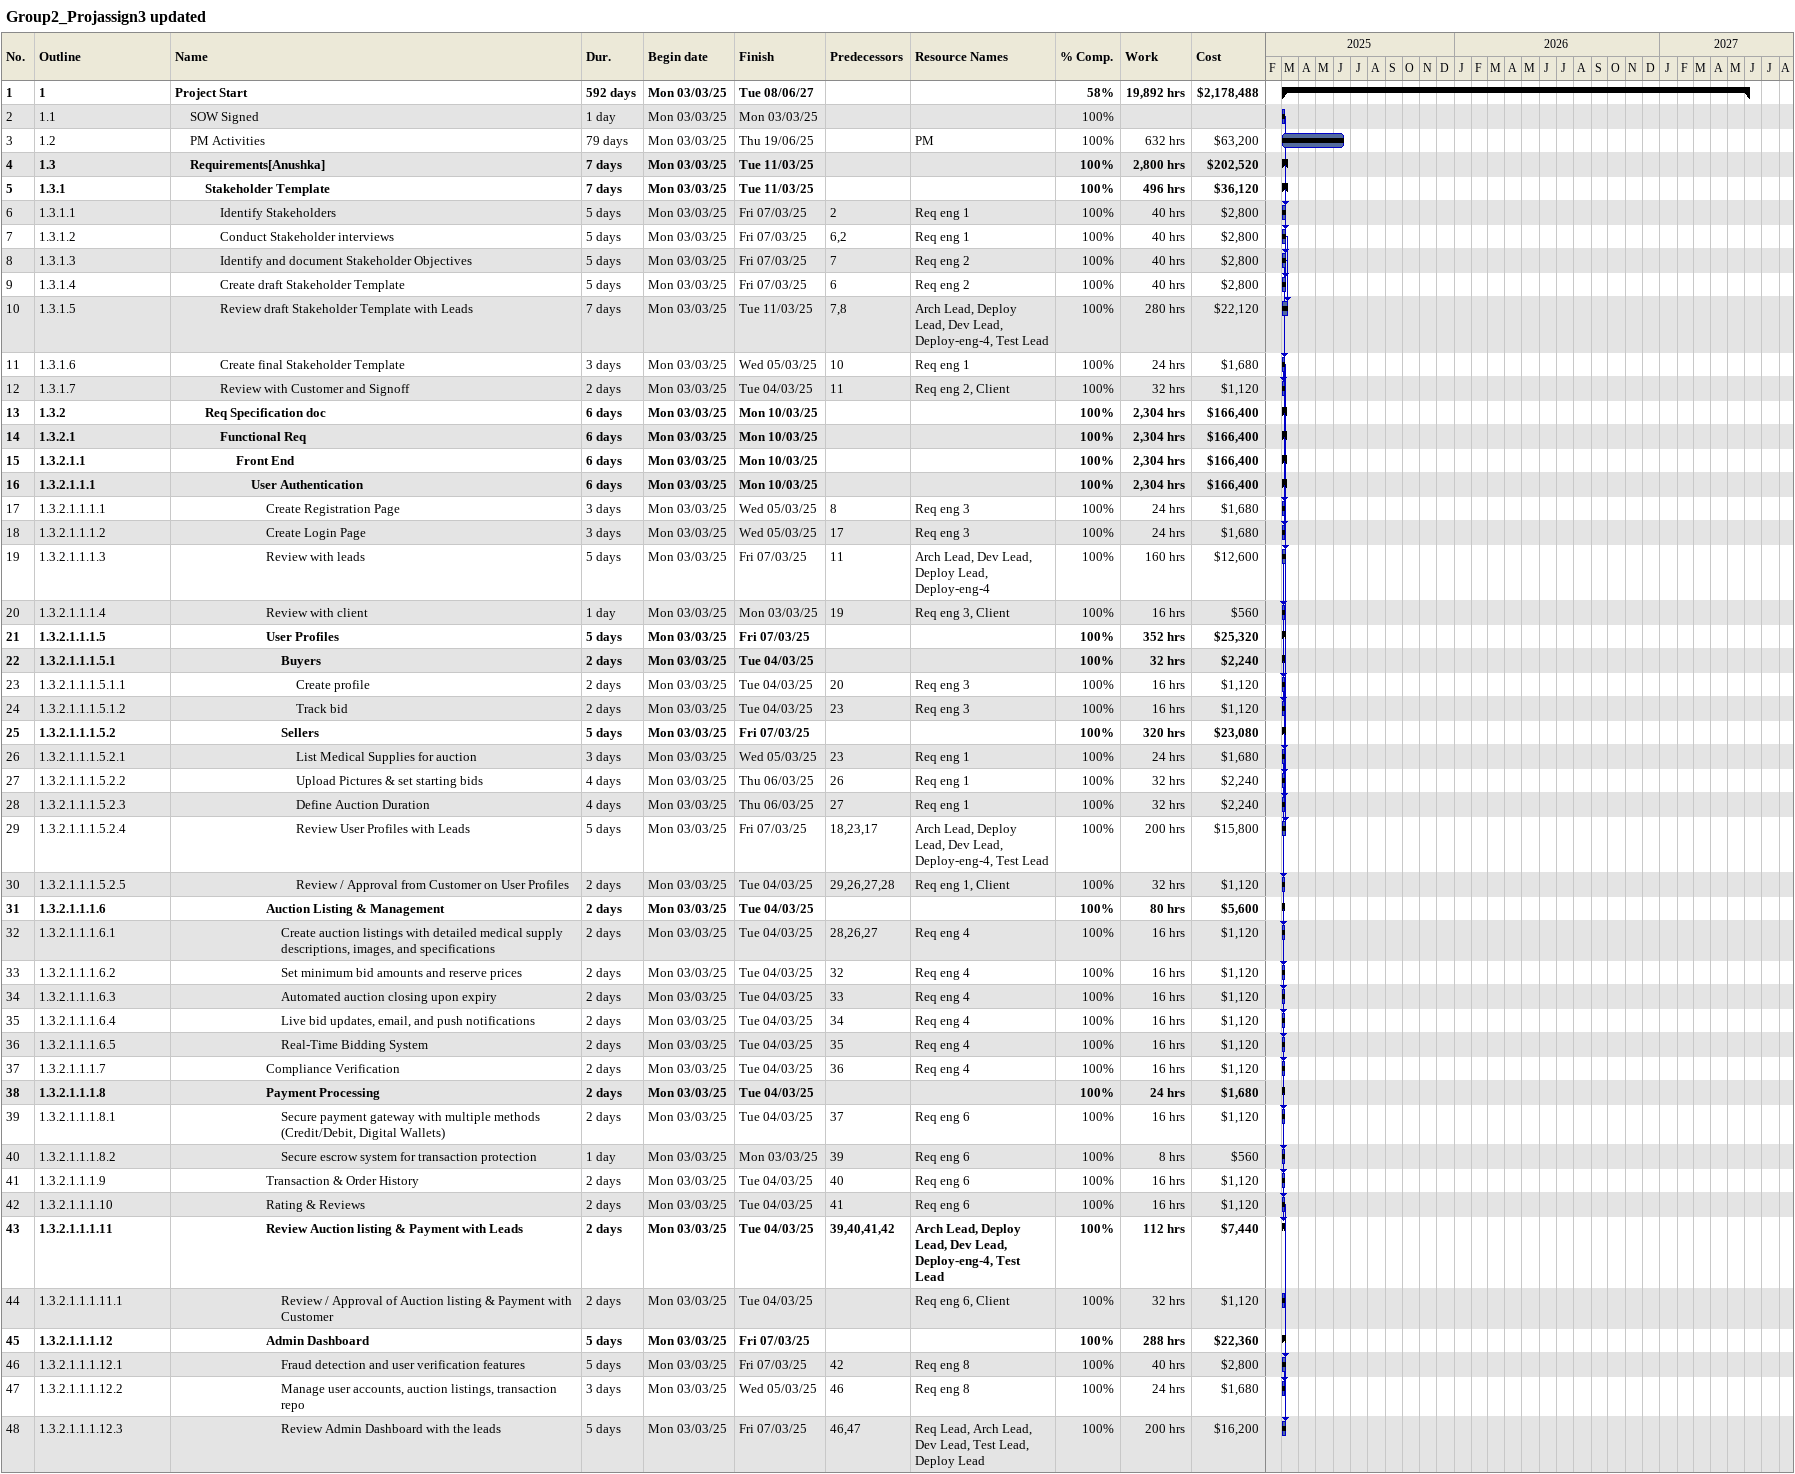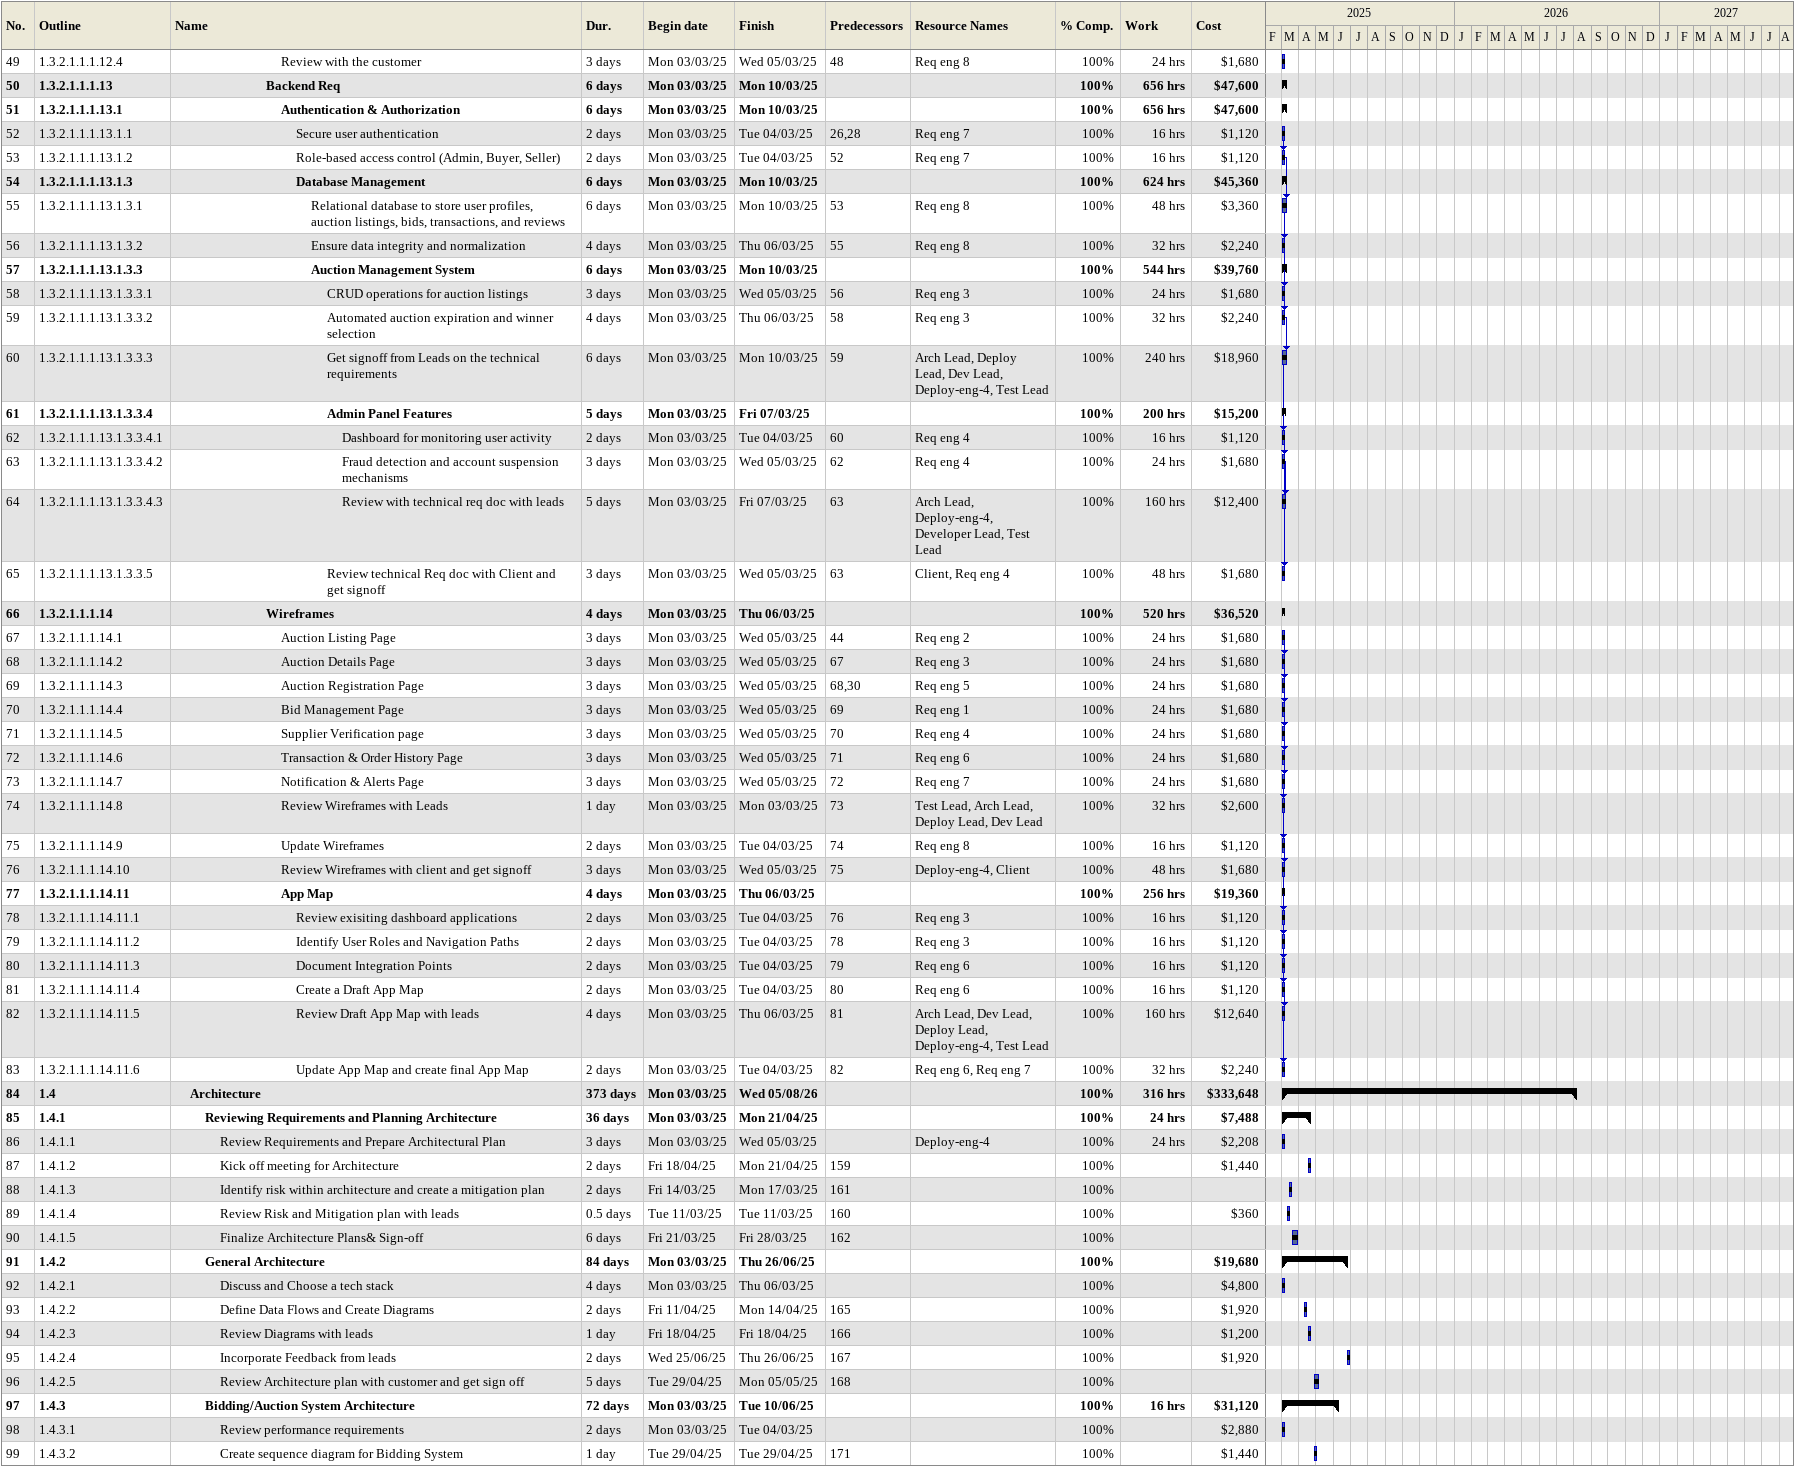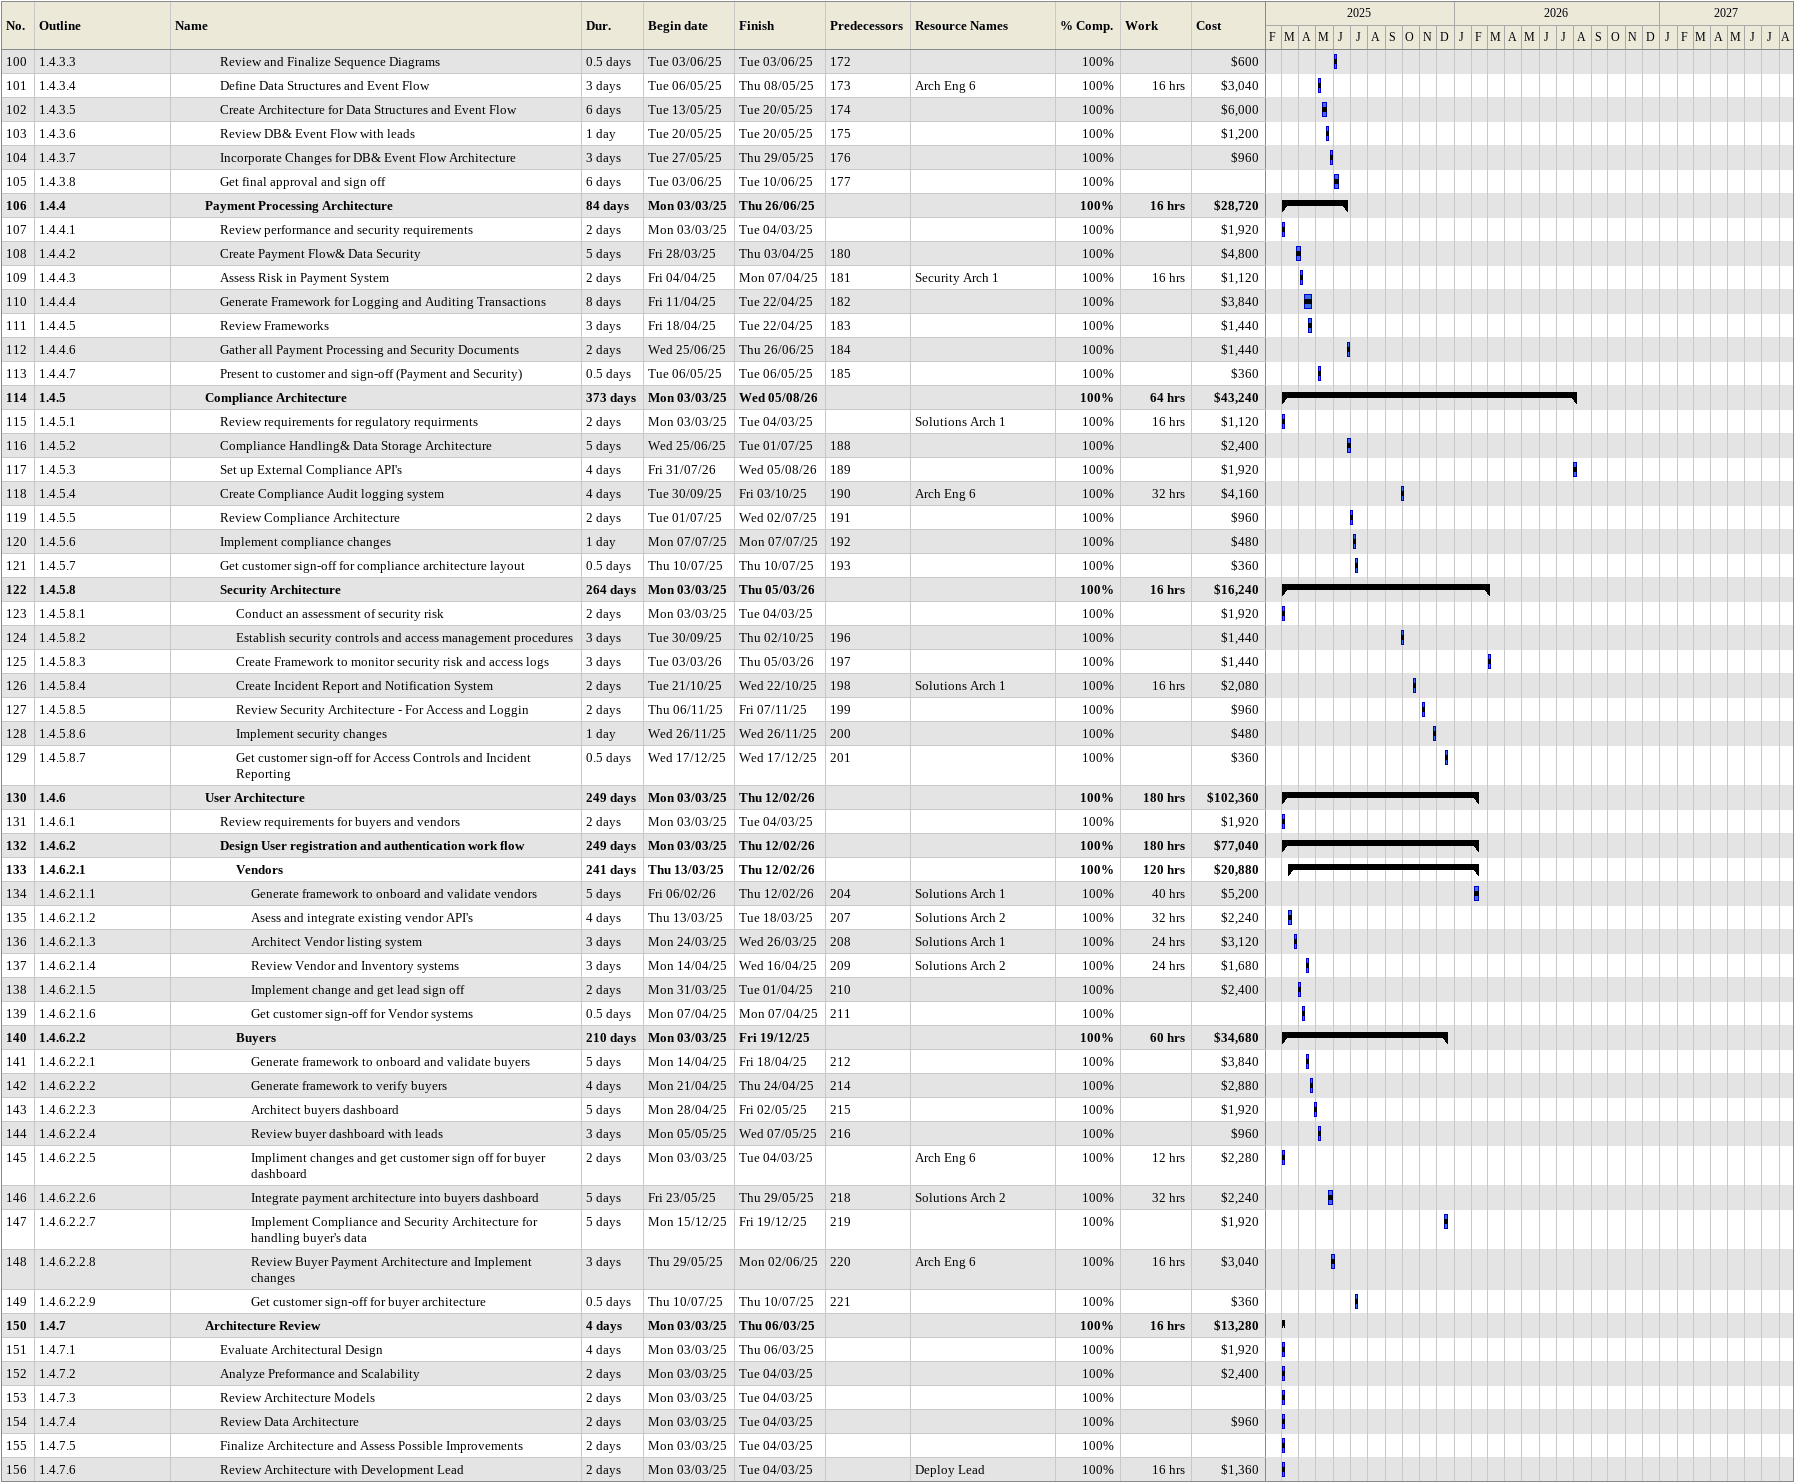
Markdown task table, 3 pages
Group2_Projassign3 updated

| ID | WBS | Task | Duration | Start | Finish | Predecessors | Resources | % complete | Work (h) | Cost ($) |
|---|---|---|---|---|---|---|---|---|---|---|
| 1 | 1 | **Project Start** | 592d | 2025-03-03 | 2027-06-08 |  |  | 58 | 19892 | 2178488 |
| 2 | 1.1 | SOW Signed | 1d | 2025-03-03 | 2025-03-03 |  |  | 100 |  |  |
| 3 | 1.2 | PM Activities | 79d | 2025-03-03 | 2025-06-19 |  | PM | 100 | 632 | 63200 |
| 4 | 1.3 | **Requirements[Anushka]** | 7d | 2025-03-03 | 2025-03-11 |  |  | 100 | 2800 | 202520 |
| 5 | 1.3.1 | **Stakeholder Template** | 7d | 2025-03-03 | 2025-03-11 |  |  | 100 | 496 | 36120 |
| 6 | 1.3.1.1 | Identify Stakeholders | 5d | 2025-03-03 | 2025-03-07 | 2 | Req eng 1 | 100 | 40 | 2800 |
| 7 | 1.3.1.2 | Conduct Stakeholder interviews | 5d | 2025-03-03 | 2025-03-07 | 6, 2 | Req eng 1 | 100 | 40 | 2800 |
| 8 | 1.3.1.3 | Identify and document Stakeholder Objectives | 5d | 2025-03-03 | 2025-03-07 | 7 | Req eng 2 | 100 | 40 | 2800 |
| 9 | 1.3.1.4 | Create draft Stakeholder Template | 5d | 2025-03-03 | 2025-03-07 | 6 | Req eng 2 | 100 | 40 | 2800 |
| 10 | 1.3.1.5 | Review draft Stakeholder Template with Leads | 7d | 2025-03-03 | 2025-03-11 | 7, 8 | Arch Lead, Deploy Lead, Dev Lead, Deploy-eng-4, Test Lead | 100 | 280 | 22120 |
| 11 | 1.3.1.6 | Create final Stakeholder Template | 3d | 2025-03-03 | 2025-03-05 | 10 | Req eng 1 | 100 | 24 | 1680 |
| 12 | 1.3.1.7 | Review with Customer and Signoff | 2d | 2025-03-03 | 2025-03-04 | 11 | Req eng 2, Client | 100 | 32 | 1120 |
| 13 | 1.3.2 | **Req Specification doc** | 6d | 2025-03-03 | 2025-03-10 |  |  | 100 | 2304 | 166400 |
| 14 | 1.3.2.1 | **Functional Req** | 6d | 2025-03-03 | 2025-03-10 |  |  | 100 | 2304 | 166400 |
| 15 | 1.3.2.1.1 | **Front End** | 6d | 2025-03-03 | 2025-03-10 |  |  | 100 | 2304 | 166400 |
| 16 | 1.3.2.1.1.1 | **User Authentication** | 6d | 2025-03-03 | 2025-03-10 |  |  | 100 | 2304 | 166400 |
| 17 | 1.3.2.1.1.1.1 | Create Registration Page | 3d | 2025-03-03 | 2025-03-05 | 8 | Req eng 3 | 100 | 24 | 1680 |
| 18 | 1.3.2.1.1.1.2 | Create Login Page | 3d | 2025-03-03 | 2025-03-05 | 17 | Req eng 3 | 100 | 24 | 1680 |
| 19 | 1.3.2.1.1.1.3 | Review with leads | 5d | 2025-03-03 | 2025-03-07 | 11 | Arch Lead, Dev Lead, Deploy Lead, Deploy-eng-4 | 100 | 160 | 12600 |
| 20 | 1.3.2.1.1.1.4 | Review with client | 1d | 2025-03-03 | 2025-03-03 | 19 | Req eng 3, Client | 100 | 16 | 560 |
| 21 | 1.3.2.1.1.1.5 | **User Profiles** | 5d | 2025-03-03 | 2025-03-07 |  |  | 100 | 352 | 25320 |
| 22 | 1.3.2.1.1.1.5.1 | **Buyers** | 2d | 2025-03-03 | 2025-03-04 |  |  | 100 | 32 | 2240 |
| 23 | 1.3.2.1.1.1.5.1.1 | Create profile | 2d | 2025-03-03 | 2025-03-04 | 20 | Req eng 3 | 100 | 16 | 1120 |
| 24 | 1.3.2.1.1.1.5.1.2 | Track bid | 2d | 2025-03-03 | 2025-03-04 | 23 | Req eng 3 | 100 | 16 | 1120 |
| 25 | 1.3.2.1.1.1.5.2 | **Sellers** | 5d | 2025-03-03 | 2025-03-07 |  |  | 100 | 320 | 23080 |
| 26 | 1.3.2.1.1.1.5.2.1 | List Medical Supplies for auction | 3d | 2025-03-03 | 2025-03-05 | 23 | Req eng 1 | 100 | 24 | 1680 |
| 27 | 1.3.2.1.1.1.5.2.2 | Upload Pictures & set starting bids | 4d | 2025-03-03 | 2025-03-06 | 26 | Req eng 1 | 100 | 32 | 2240 |
| 28 | 1.3.2.1.1.1.5.2.3 | Define Auction Duration | 4d | 2025-03-03 | 2025-03-06 | 27 | Req eng 1 | 100 | 32 | 2240 |
| 29 | 1.3.2.1.1.1.5.2.4 | Review User Profiles with Leads | 5d | 2025-03-03 | 2025-03-07 | 18, 23, 17 | Arch Lead, Deploy Lead, Dev Lead, Deploy-eng-4, Test Lead | 100 | 200 | 15800 |
| 30 | 1.3.2.1.1.1.5.2.5 | Review / Approval from Customer on User Profiles | 2d | 2025-03-03 | 2025-03-04 | 29, 26, 27, 28 | Req eng 1, Client | 100 | 32 | 1120 |
| 31 | 1.3.2.1.1.1.6 | **Auction Listing & Management** | 2d | 2025-03-03 | 2025-03-04 |  |  | 100 | 80 | 5600 |
| 32 | 1.3.2.1.1.1.6.1 | Create auction listings with detailed medical supply descriptions, images, and specifications | 2d | 2025-03-03 | 2025-03-04 | 28, 26, 27 | Req eng 4 | 100 | 16 | 1120 |
| 33 | 1.3.2.1.1.1.6.2 | Set minimum bid amounts and reserve prices | 2d | 2025-03-03 | 2025-03-04 | 32 | Req eng 4 | 100 | 16 | 1120 |
| 34 | 1.3.2.1.1.1.6.3 | Automated auction closing upon expiry | 2d | 2025-03-03 | 2025-03-04 | 33 | Req eng 4 | 100 | 16 | 1120 |
| 35 | 1.3.2.1.1.1.6.4 | Live bid updates, email, and push notifications | 2d | 2025-03-03 | 2025-03-04 | 34 | Req eng 4 | 100 | 16 | 1120 |
| 36 | 1.3.2.1.1.1.6.5 | Real-Time Bidding System | 2d | 2025-03-03 | 2025-03-04 | 35 | Req eng 4 | 100 | 16 | 1120 |
| 37 | 1.3.2.1.1.1.7 | Compliance Verification | 2d | 2025-03-03 | 2025-03-04 | 36 | Req eng 4 | 100 | 16 | 1120 |
| 38 | 1.3.2.1.1.1.8 | **Payment Processing** | 2d | 2025-03-03 | 2025-03-04 |  |  | 100 | 24 | 1680 |
| 39 | 1.3.2.1.1.1.8.1 | Secure payment gateway with multiple methods (Credit/Debit, Digital Wallets) | 2d | 2025-03-03 | 2025-03-04 | 37 | Req eng 6 | 100 | 16 | 1120 |
| 40 | 1.3.2.1.1.1.8.2 | Secure escrow system for transaction protection | 1d | 2025-03-03 | 2025-03-03 | 39 | Req eng 6 | 100 | 8 | 560 |
| 41 | 1.3.2.1.1.1.9 | Transaction & Order History | 2d | 2025-03-03 | 2025-03-04 | 40 | Req eng 6 | 100 | 16 | 1120 |
| 42 | 1.3.2.1.1.1.10 | Rating & Reviews | 2d | 2025-03-03 | 2025-03-04 | 41 | Req eng 6 | 100 | 16 | 1120 |
| 43 | 1.3.2.1.1.1.11 | **Review Auction listing & Payment with Leads** | 2d | 2025-03-03 | 2025-03-04 | 39, 40, 41, 42 | Arch Lead, Deploy Lead, Dev Lead, Deploy-eng-4, Test Lead | 100 | 112 | 7440 |
| 44 | 1.3.2.1.1.1.11.1 | Review / Approval of Auction listing & Payment with Customer | 2d | 2025-03-03 | 2025-03-04 |  | Req eng 6, Client | 100 | 32 | 1120 |
| 45 | 1.3.2.1.1.1.12 | **Admin Dashboard** | 5d | 2025-03-03 | 2025-03-07 |  |  | 100 | 288 | 22360 |
| 46 | 1.3.2.1.1.1.12.1 | Fraud detection and user verification features | 5d | 2025-03-03 | 2025-03-07 | 42 | Req eng 8 | 100 | 40 | 2800 |
| 47 | 1.3.2.1.1.1.12.2 | Manage user accounts, auction listings, transaction repo | 3d | 2025-03-03 | 2025-03-05 | 46 | Req eng 8 | 100 | 24 | 1680 |
| 48 | 1.3.2.1.1.1.12.3 | Review Admin Dashboard with the leads | 5d | 2025-03-03 | 2025-03-07 | 46, 47 | Req Lead, Arch Lead, Dev Lead, Test Lead, Deploy Lead | 100 | 200 | 16200 |
| 49 | 1.3.2.1.1.1.12.4 | Review with the customer | 3d | 2025-03-03 | 2025-03-05 | 48 | Req eng 8 | 100 | 24 | 1680 |
| 50 | 1.3.2.1.1.1.13 | **Backend Req** | 6d | 2025-03-03 | 2025-03-10 |  |  | 100 | 656 | 47600 |
| 51 | 1.3.2.1.1.1.13.1 | **Authentication & Authorization** | 6d | 2025-03-03 | 2025-03-10 |  |  | 100 | 656 | 47600 |
| 52 | 1.3.2.1.1.1.13.1.1 | Secure user authentication | 2d | 2025-03-03 | 2025-03-04 | 26, 28 | Req eng 7 | 100 | 16 | 1120 |
| 53 | 1.3.2.1.1.1.13.1.2 | Role-based access control (Admin, Buyer, Seller) | 2d | 2025-03-03 | 2025-03-04 | 52 | Req eng 7 | 100 | 16 | 1120 |
| 54 | 1.3.2.1.1.1.13.1.3 | **Database Management** | 6d | 2025-03-03 | 2025-03-10 |  |  | 100 | 624 | 45360 |
| 55 | 1.3.2.1.1.1.13.1.3.1 | Relational database to store user profiles, auction listings, bids, transactions, and reviews | 6d | 2025-03-03 | 2025-03-10 | 53 | Req eng 8 | 100 | 48 | 3360 |
| 56 | 1.3.2.1.1.1.13.1.3.2 | Ensure data integrity and normalization | 4d | 2025-03-03 | 2025-03-06 | 55 | Req eng 8 | 100 | 32 | 2240 |
| 57 | 1.3.2.1.1.1.13.1.3.3 | **Auction Management System** | 6d | 2025-03-03 | 2025-03-10 |  |  | 100 | 544 | 39760 |
| 58 | 1.3.2.1.1.1.13.1.3.3.1 | CRUD operations for auction listings | 3d | 2025-03-03 | 2025-03-05 | 56 | Req eng 3 | 100 | 24 | 1680 |
| 59 | 1.3.2.1.1.1.13.1.3.3.2 | Automated auction expiration and winner selection | 4d | 2025-03-03 | 2025-03-06 | 58 | Req eng 3 | 100 | 32 | 2240 |
| 60 | 1.3.2.1.1.1.13.1.3.3.3 | Get signoff from Leads on the technical requirements | 6d | 2025-03-03 | 2025-03-10 | 59 | Arch Lead, Deploy Lead, Dev Lead, Deploy-eng-4, Test Lead | 100 | 240 | 18960 |
| 61 | 1.3.2.1.1.1.13.1.3.3.4 | **Admin Panel Features** | 5d | 2025-03-03 | 2025-03-07 |  |  | 100 | 200 | 15200 |
| 62 | 1.3.2.1.1.1.13.1.3.3.4.1 | Dashboard for monitoring user activity | 2d | 2025-03-03 | 2025-03-04 | 60 | Req eng 4 | 100 | 16 | 1120 |
| 63 | 1.3.2.1.1.1.13.1.3.3.4.2 | Fraud detection and account suspension mechanisms | 3d | 2025-03-03 | 2025-03-05 | 62 | Req eng 4 | 100 | 24 | 1680 |
| 64 | 1.3.2.1.1.1.13.1.3.3.4.3 | Review with technical req doc with leads | 5d | 2025-03-03 | 2025-03-07 | 63 | Arch Lead, Deploy-eng-4, Developer Lead, Test Lead | 100 | 160 | 12400 |
| 65 | 1.3.2.1.1.1.13.1.3.3.5 | Review technical Req doc with Client and get signoff | 3d | 2025-03-03 | 2025-03-05 | 63 | Client, Req eng 4 | 100 | 48 | 1680 |
| 66 | 1.3.2.1.1.1.14 | **Wireframes** | 4d | 2025-03-03 | 2025-03-06 |  |  | 100 | 520 | 36520 |
| 67 | 1.3.2.1.1.1.14.1 | Auction Listing Page | 3d | 2025-03-03 | 2025-03-05 | 44 | Req eng 2 | 100 | 24 | 1680 |
| 68 | 1.3.2.1.1.1.14.2 | Auction Details Page | 3d | 2025-03-03 | 2025-03-05 | 67 | Req eng 3 | 100 | 24 | 1680 |
| 69 | 1.3.2.1.1.1.14.3 | Auction Registration Page | 3d | 2025-03-03 | 2025-03-05 | 68, 30 | Req eng 5 | 100 | 24 | 1680 |
| 70 | 1.3.2.1.1.1.14.4 | Bid Management Page | 3d | 2025-03-03 | 2025-03-05 | 69 | Req eng 1 | 100 | 24 | 1680 |
| 71 | 1.3.2.1.1.1.14.5 | Supplier Verification page | 3d | 2025-03-03 | 2025-03-05 | 70 | Req eng 4 | 100 | 24 | 1680 |
| 72 | 1.3.2.1.1.1.14.6 | Transaction & Order History Page | 3d | 2025-03-03 | 2025-03-05 | 71 | Req eng 6 | 100 | 24 | 1680 |
| 73 | 1.3.2.1.1.1.14.7 | Notification & Alerts Page | 3d | 2025-03-03 | 2025-03-05 | 72 | Req eng 7 | 100 | 24 | 1680 |
| 74 | 1.3.2.1.1.1.14.8 | Review Wireframes with Leads | 1d | 2025-03-03 | 2025-03-03 | 73 | Test Lead, Arch Lead, Deploy Lead, Dev Lead | 100 | 32 | 2600 |
| 75 | 1.3.2.1.1.1.14.9 | Update Wireframes | 2d | 2025-03-03 | 2025-03-04 | 74 | Req eng 8 | 100 | 16 | 1120 |
| 76 | 1.3.2.1.1.1.14.10 | Review Wireframes with client and get signoff | 3d | 2025-03-03 | 2025-03-05 | 75 | Deploy-eng-4, Client | 100 | 48 | 1680 |
| 77 | 1.3.2.1.1.1.14.11 | **App Map** | 4d | 2025-03-03 | 2025-03-06 |  |  | 100 | 256 | 19360 |
| 78 | 1.3.2.1.1.1.14.11.1 | Review exisiting dashboard applications | 2d | 2025-03-03 | 2025-03-04 | 76 | Req eng 3 | 100 | 16 | 1120 |
| 79 | 1.3.2.1.1.1.14.11.2 | Identify User Roles and Navigation Paths | 2d | 2025-03-03 | 2025-03-04 | 78 | Req eng 3 | 100 | 16 | 1120 |
| 80 | 1.3.2.1.1.1.14.11.3 | Document Integration Points | 2d | 2025-03-03 | 2025-03-04 | 79 | Req eng 6 | 100 | 16 | 1120 |
| 81 | 1.3.2.1.1.1.14.11.4 | Create a Draft App Map | 2d | 2025-03-03 | 2025-03-04 | 80 | Req eng 6 | 100 | 16 | 1120 |
| 82 | 1.3.2.1.1.1.14.11.5 | Review Draft App Map with leads | 4d | 2025-03-03 | 2025-03-06 | 81 | Arch Lead, Dev Lead, Deploy Lead, Deploy-eng-4, Test Lead | 100 | 160 | 12640 |
| 83 | 1.3.2.1.1.1.14.11.6 | Update App Map and create final App Map | 2d | 2025-03-03 | 2025-03-04 | 82 | Req eng 6, Req eng 7 | 100 | 32 | 2240 |
| 84 | 1.4 | **Architecture** | 373d | 2025-03-03 | 2026-08-05 |  |  | 100 | 316 | 333648 |
| 85 | 1.4.1 | **Reviewing Requirements and Planning Architecture** | 36d | 2025-03-03 | 2025-04-21 |  |  | 100 | 24 | 7488 |
| 86 | 1.4.1.1 | Review Requirements and Prepare Architectural Plan | 3d | 2025-03-03 | 2025-03-05 |  | Deploy-eng-4 | 100 | 24 | 2208 |
| 87 | 1.4.1.2 | Kick off meeting for Architecture | 2d | 2025-04-18 | 2025-04-21 | 159 |  | 100 |  | 1440 |
| 88 | 1.4.1.3 | Identify risk within architecture and create a mitigation plan | 2d | 2025-03-14 | 2025-03-17 | 161 |  | 100 |  |  |
| 89 | 1.4.1.4 | Review Risk and Mitigation plan with leads | 0.5d | 2025-03-11 | 2025-03-11 | 160 |  | 100 |  | 360 |
| 90 | 1.4.1.5 | Finalize Architecture Plans& Sign-off | 6d | 2025-03-21 | 2025-03-28 | 162 |  | 100 |  |  |
| 91 | 1.4.2 | **General Architecture** | 84d | 2025-03-03 | 2025-06-26 |  |  | 100 |  | 19680 |
| 92 | 1.4.2.1 | Discuss and Choose a tech stack | 4d | 2025-03-03 | 2025-03-06 |  |  | 100 |  | 4800 |
| 93 | 1.4.2.2 | Define Data Flows and Create Diagrams | 2d | 2025-04-11 | 2025-04-14 | 165 |  | 100 |  | 1920 |
| 94 | 1.4.2.3 | Review Diagrams with leads | 1d | 2025-04-18 | 2025-04-18 | 166 |  | 100 |  | 1200 |
| 95 | 1.4.2.4 | Incorporate Feedback from leads | 2d | 2025-06-25 | 2025-06-26 | 167 |  | 100 |  | 1920 |
| 96 | 1.4.2.5 | Review Architecture plan with customer and get sign off | 5d | 2025-04-29 | 2025-05-05 | 168 |  | 100 |  |  |
| 97 | 1.4.3 | **Bidding/Auction System Architecture** | 72d | 2025-03-03 | 2025-06-10 |  |  | 100 | 16 | 31120 |
| 98 | 1.4.3.1 | Review performance requirements | 2d | 2025-03-03 | 2025-03-04 |  |  | 100 |  | 2880 |
| 99 | 1.4.3.2 | Create sequence diagram for Bidding System | 1d | 2025-04-29 | 2025-04-29 | 171 |  | 100 |  | 1440 |
| 100 | 1.4.3.3 | Review and Finalize Sequence Diagrams | 0.5d | 2025-06-03 | 2025-06-03 | 172 |  | 100 |  | 600 |
| 101 | 1.4.3.4 | Define Data Structures and Event Flow | 3d | 2025-05-06 | 2025-05-08 | 173 | Arch Eng 6 | 100 | 16 | 3040 |
| 102 | 1.4.3.5 | Create Architecture for Data Structures and Event Flow | 6d | 2025-05-13 | 2025-05-20 | 174 |  | 100 |  | 6000 |
| 103 | 1.4.3.6 | Review DB& Event Flow with leads | 1d | 2025-05-20 | 2025-05-20 | 175 |  | 100 |  | 1200 |
| 104 | 1.4.3.7 | Incorporate Changes for DB& Event Flow Architecture | 3d | 2025-05-27 | 2025-05-29 | 176 |  | 100 |  | 960 |
| 105 | 1.4.3.8 | Get final approval and sign off | 6d | 2025-06-03 | 2025-06-10 | 177 |  | 100 |  |  |
| 106 | 1.4.4 | **Payment Processing Architecture** | 84d | 2025-03-03 | 2025-06-26 |  |  | 100 | 16 | 28720 |
| 107 | 1.4.4.1 | Review performance and security requirements | 2d | 2025-03-03 | 2025-03-04 |  |  | 100 |  | 1920 |
| 108 | 1.4.4.2 | Create Payment Flow& Data Security | 5d | 2025-03-28 | 2025-04-03 | 180 |  | 100 |  | 4800 |
| 109 | 1.4.4.3 | Assess Risk in Payment System | 2d | 2025-04-04 | 2025-04-07 | 181 | Security Arch 1 | 100 | 16 | 1120 |
| 110 | 1.4.4.4 | Generate Framework for Logging and Auditing Transactions | 8d | 2025-04-11 | 2025-04-22 | 182 |  | 100 |  | 3840 |
| 111 | 1.4.4.5 | Review Frameworks | 3d | 2025-04-18 | 2025-04-22 | 183 |  | 100 |  | 1440 |
| 112 | 1.4.4.6 | Gather all Payment Processing and Security Documents | 2d | 2025-06-25 | 2025-06-26 | 184 |  | 100 |  | 1440 |
| 113 | 1.4.4.7 | Present to customer and sign-off (Payment and Security) | 0.5d | 2025-05-06 | 2025-05-06 | 185 |  | 100 |  | 360 |
| 114 | 1.4.5 | **Compliance Architecture** | 373d | 2025-03-03 | 2026-08-05 |  |  | 100 | 64 | 43240 |
| 115 | 1.4.5.1 | Review requirements for regulatory requirments | 2d | 2025-03-03 | 2025-03-04 |  | Solutions Arch 1 | 100 | 16 | 1120 |
| 116 | 1.4.5.2 | Compliance Handling& Data Storage Architecture | 5d | 2025-06-25 | 2025-07-01 | 188 |  | 100 |  | 2400 |
| 117 | 1.4.5.3 | Set up External Compliance API's | 4d | 2026-07-31 | 2026-08-05 | 189 |  | 100 |  | 1920 |
| 118 | 1.4.5.4 | Create Compliance Audit logging system | 4d | 2025-09-30 | 2025-10-03 | 190 | Arch Eng 6 | 100 | 32 | 4160 |
| 119 | 1.4.5.5 | Review Compliance Architecture | 2d | 2025-07-01 | 2025-07-02 | 191 |  | 100 |  | 960 |
| 120 | 1.4.5.6 | Implement compliance changes | 1d | 2025-07-07 | 2025-07-07 | 192 |  | 100 |  | 480 |
| 121 | 1.4.5.7 | Get customer sign-off for compliance architecture layout | 0.5d | 2025-07-10 | 2025-07-10 | 193 |  | 100 |  | 360 |
| 122 | 1.4.5.8 | **Security Architecture** | 264d | 2025-03-03 | 2026-03-05 |  |  | 100 | 16 | 16240 |
| 123 | 1.4.5.8.1 | Conduct an assessment of security risk | 2d | 2025-03-03 | 2025-03-04 |  |  | 100 |  | 1920 |
| 124 | 1.4.5.8.2 | Establish security controls and access management procedures | 3d | 2025-09-30 | 2025-10-02 | 196 |  | 100 |  | 1440 |
| 125 | 1.4.5.8.3 | Create Framework to monitor security risk and access logs | 3d | 2026-03-03 | 2026-03-05 | 197 |  | 100 |  | 1440 |
| 126 | 1.4.5.8.4 | Create Incident Report and Notification System | 2d | 2025-10-21 | 2025-10-22 | 198 | Solutions Arch 1 | 100 | 16 | 2080 |
| 127 | 1.4.5.8.5 | Review Security Architecture - For Access and Loggin | 2d | 2025-11-06 | 2025-11-07 | 199 |  | 100 |  | 960 |
| 128 | 1.4.5.8.6 | Implement security changes | 1d | 2025-11-26 | 2025-11-26 | 200 |  | 100 |  | 480 |
| 129 | 1.4.5.8.7 | Get customer sign-off for Access Controls and Incident Reporting | 0.5d | 2025-12-17 | 2025-12-17 | 201 |  | 100 |  | 360 |
| 130 | 1.4.6 | **User Architecture** | 249d | 2025-03-03 | 2026-02-12 |  |  | 100 | 180 | 102360 |
| 131 | 1.4.6.1 | Review requirements for buyers and vendors | 2d | 2025-03-03 | 2025-03-04 |  |  | 100 |  | 1920 |
| 132 | 1.4.6.2 | **Design User registration and authentication work flow** | 249d | 2025-03-03 | 2026-02-12 |  |  | 100 | 180 | 77040 |
| 133 | 1.4.6.2.1 | **Vendors** | 241d | 2025-03-13 | 2026-02-12 |  |  | 100 | 120 | 20880 |
| 134 | 1.4.6.2.1.1 | Generate framework to onboard and validate vendors | 5d | 2026-02-06 | 2026-02-12 | 204 | Solutions Arch 1 | 100 | 40 | 5200 |
| 135 | 1.4.6.2.1.2 | Asess and integrate existing vendor API's | 4d | 2025-03-13 | 2025-03-18 | 207 | Solutions Arch 2 | 100 | 32 | 2240 |
| 136 | 1.4.6.2.1.3 | Architect Vendor listing system | 3d | 2025-03-24 | 2025-03-26 | 208 | Solutions Arch 1 | 100 | 24 | 3120 |
| 137 | 1.4.6.2.1.4 | Review Vendor and Inventory systems | 3d | 2025-04-14 | 2025-04-16 | 209 | Solutions Arch 2 | 100 | 24 | 1680 |
| 138 | 1.4.6.2.1.5 | Implement change and get lead sign off | 2d | 2025-03-31 | 2025-04-01 | 210 |  | 100 |  | 2400 |
| 139 | 1.4.6.2.1.6 | Get customer sign-off for Vendor systems | 0.5d | 2025-04-07 | 2025-04-07 | 211 |  | 100 |  |  |
| 140 | 1.4.6.2.2 | **Buyers** | 210d | 2025-03-03 | 2025-12-19 |  |  | 100 | 60 | 34680 |
| 141 | 1.4.6.2.2.1 | Generate framework to onboard and validate buyers | 5d | 2025-04-14 | 2025-04-18 | 212 |  | 100 |  | 3840 |
| 142 | 1.4.6.2.2.2 | Generate framework to verify buyers | 4d | 2025-04-21 | 2025-04-24 | 214 |  | 100 |  | 2880 |
| 143 | 1.4.6.2.2.3 | Architect buyers dashboard | 5d | 2025-04-28 | 2025-05-02 | 215 |  | 100 |  | 1920 |
| 144 | 1.4.6.2.2.4 | Review buyer dashboard with leads | 3d | 2025-05-05 | 2025-05-07 | 216 |  | 100 |  | 960 |
| 145 | 1.4.6.2.2.5 | Impliment changes and get customer sign off for buyer dashboard | 2d | 2025-03-03 | 2025-03-04 |  | Arch Eng 6 | 100 | 12 | 2280 |
| 146 | 1.4.6.2.2.6 | Integrate payment architecture into buyers dashboard | 5d | 2025-05-23 | 2025-05-29 | 218 | Solutions Arch 2 | 100 | 32 | 2240 |
| 147 | 1.4.6.2.2.7 | Implement Compliance and Security Architecture for handling buyer's data | 5d | 2025-12-15 | 2025-12-19 | 219 |  | 100 |  | 1920 |
| 148 | 1.4.6.2.2.8 | Review Buyer Payment Architecture and Implement changes | 3d | 2025-05-29 | 2025-06-02 | 220 | Arch Eng 6 | 100 | 16 | 3040 |
| 149 | 1.4.6.2.2.9 | Get customer sign-off for buyer architecture | 0.5d | 2025-07-10 | 2025-07-10 | 221 |  | 100 |  | 360 |
| 150 | 1.4.7 | **Architecture Review** | 4d | 2025-03-03 | 2025-03-06 |  |  | 100 | 16 | 13280 |
| 151 | 1.4.7.1 | Evaluate Architectural Design | 4d | 2025-03-03 | 2025-03-06 |  |  | 100 |  | 1920 |
| 152 | 1.4.7.2 | Analyze Preformance and Scalability | 2d | 2025-03-03 | 2025-03-04 |  |  | 100 |  | 2400 |
| 153 | 1.4.7.3 | Review Architecture Models | 2d | 2025-03-03 | 2025-03-04 |  |  | 100 |  |  |
| 154 | 1.4.7.4 | Review Data Architecture | 2d | 2025-03-03 | 2025-03-04 |  |  | 100 |  | 960 |
| 155 | 1.4.7.5 | Finalize Architecture and Assess Possible Improvements | 2d | 2025-03-03 | 2025-03-04 |  |  | 100 |  |  |
| 156 | 1.4.7.6 | Review Architecture with Development Lead | 2d | 2025-03-03 | 2025-03-04 |  | Deploy Lead | 100 | 16 | 1360 |
